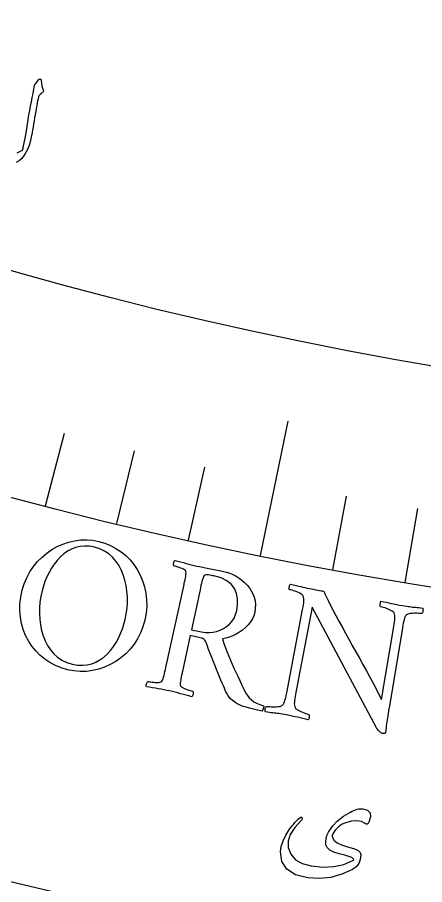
# Model space of a CAD drawing. Header units: millimetres. Extents: x -83 to 83, y -82 to 91.
# Drawn here: x -16.99 to -10.54, y -69.47 to -55.72 of the extents above; entities that cross this region are included whole.
import ezdxf

# ---------------------------------------------------------------- set-up
doc = ezdxf.new("R2010")
doc.units = ezdxf.units.MM
for name, color, linetype in [('CUT_OUTER', 1, 'Continuous'), ('ENGRAVE', 7, 'Continuous'), ('ENGRAVE_FINE', 8, 'Continuous'), ('TEXT', 5, 'Continuous')]:
    doc.layers.add(name, color=color, linetype=linetype)

msp = doc.modelspace()

# ---------------------------------------------------------------- linework, layer by layer
at = {"layer": 'CUT_OUTER'}
msp.add_arc((0, 0), 82.5, 179.648438, 0, dxfattribs=at)
at = {"layer": 'ENGRAVE'}
msp.add_lwpolyline([(-13.1389, -64.258), (-12.7026, -62.1241)], dxfattribs=at)
for radius in [80.85, 80.85, 78.6844, 74.6625, 74.6625, 71.4862, 65.5875, 65.5875, 62.1225]:
    msp.add_circle((0, 0), radius, dxfattribs=at)
at = {"layer": 'ENGRAVE_FINE'}
for points in [[(-16.5449, -63.4664), (-16.2453, -62.3168)], [(-15.4145, -63.7504), (-15.1353, -62.5957)], [(-14.279, -64.0143), (-14.0204, -62.8548)], [(-11.9945, -64.4814), (-11.7772, -63.3134)], [(-10.8462, -64.6845), (-10.6497, -63.5128)]]:
    msp.add_lwpolyline(points, dxfattribs=at)
at = {"layer": 'TEXT'}
msp.add_lwpolyline([(-16.9917, -57.8732), (-16.9064, -57.828), (-16.8986, -57.7964), (-16.8904, -57.7592), (-16.8816, -57.7164), (-16.8722, -57.6682), (-16.8624, -57.6142), (-16.8523, -57.5544), (-16.8417, -57.4888), (-16.8307, -57.4173), (-16.8186, -57.3438), (-16.8063, -57.2716), (-16.7939, -57.2006), (-16.7813, -57.1309), (-16.7686, -57.0624), (-16.7554, -56.9953), (-16.7419, -56.9295), (-16.7281, -56.865), (-16.7173, -56.8021), (-16.7149, -56.7953), (-16.712, -56.7891), (-16.7086, -56.7836), (-16.7046, -56.7787), (-16.6481, -56.7098), (-16.6434, -56.7053), (-16.6384, -56.7025), (-16.6328, -56.7016), (-16.6269, -56.7025), (-16.6215, -56.7051), (-16.6175, -56.7096), (-16.6151, -56.7158), (-16.614, -56.7237), (-16.6097, -56.7695), (-16.6026, -56.81), (-16.5927, -56.8453), (-16.5801, -56.8753), (-16.5768, -56.8857), (-16.578, -56.8963), (-16.5839, -56.9069), (-16.5943, -56.9177), (-16.6004, -56.9226), (-16.6062, -56.9274), (-16.6117, -56.9319), (-16.617, -56.9363), (-16.6219, -56.9405), (-16.6265, -56.9442), (-16.6307, -56.9476), (-16.6345, -56.9506), (-16.6412, -56.9562), (-16.6469, -56.9635), (-16.6517, -56.9725), (-16.6556, -56.9833), (-16.6625, -57.0148), (-16.6696, -57.0493), (-16.6768, -57.0868), (-16.6842, -57.1273), (-16.6919, -57.1707), (-16.6999, -57.2171), (-16.7082, -57.2664), (-16.717, -57.3186), (-16.7249, -57.3709), (-16.7328, -57.42), (-16.7405, -57.4658), (-16.7482, -57.5084), (-16.7556, -57.5479), (-16.7628, -57.5844), (-16.7697, -57.618), (-16.7764, -57.6486), (-16.7999, -57.7381), (-16.8317, -57.8202), (-16.8718, -57.8948), (-16.9202, -57.9618), (-16.9589, -57.9981), (-17.0109, -58.0269)], dxfattribs=at)
for points in [[(-15.6987, -64.0336), (-15.6034, -64.0618), (-15.5131, -64.0983), (-15.4279, -64.1433), (-15.3475, -64.1968), (-15.2731, -64.2578), (-15.2054, -64.3254), (-15.1446, -64.3996), (-15.0906, -64.4805), (-15.0442, -64.567), (-15.006, -64.6579), (-14.9762, -64.7534), (-14.9547, -64.8535), (-14.9427, -64.9571), (-14.9415, -65.0633), (-14.9511, -65.172), (-14.9715, -65.2834), (-15.0004, -65.387), (-15.0383, -65.4846), (-15.0852, -65.5763), (-15.1411, -65.662), (-15.2046, -65.7412), (-15.2742, -65.8132), (-15.3497, -65.8782), (-15.4313, -65.936), (-15.5176, -65.9856), (-15.6075, -66.0263), (-15.7009, -66.0578), (-15.7978, -66.0803), (-15.8968, -66.0929), (-15.9963, -66.0948), (-16.0965, -66.0861), (-16.1971, -66.0667), (-16.294, -66.038), (-16.3861, -66.0005), (-16.4733, -65.9543), (-16.5555, -65.8995), (-16.6315, -65.8369), (-16.6999, -65.7678), (-16.7608, -65.6922), (-16.8142, -65.61), (-16.8593, -65.5224), (-16.8956, -65.4305), (-16.923, -65.3342), (-16.9417, -65.2337), (-16.9505, -65.1301), (-16.9485, -65.0245), (-16.9358, -64.9171), (-16.9123, -64.8077), (-16.8804, -64.705), (-16.84, -64.6081), (-16.791, -64.5172), (-16.7335, -64.4321), (-16.669, -64.3537), (-16.5992, -64.2825), (-16.5238, -64.2186), (-16.4431, -64.162), (-16.358, -64.1135), (-16.2698, -64.0739), (-16.1783, -64.0431), (-16.0836, -64.0212), (-15.9874, -64.0089), (-15.8911, -64.0069), (-15.7949, -64.0151), (-15.6987, -64.0336)], [(-15.7657, -64.1247), (-15.8467, -64.1098), (-15.924, -64.1056), (-15.9977, -64.1123), (-16.0677, -64.1297), (-16.1339, -64.1563), (-16.1962, -64.1901), (-16.2546, -64.2312), (-16.3092, -64.2795), (-16.3597, -64.3338), (-16.4064, -64.3929), (-16.449, -64.4565), (-16.4876, -64.5249), (-16.5221, -64.5962), (-16.5523, -64.6686), (-16.5781, -64.742), (-16.5995, -64.8167), (-16.6189, -64.9047), (-16.6323, -64.9942), (-16.6398, -65.0849), (-16.6412, -65.177), (-16.6363, -65.2685), (-16.6248, -65.3577), (-16.6066, -65.4444), (-16.5819, -65.5287), (-16.5502, -65.6088), (-16.5114, -65.6832), (-16.4655, -65.7517), (-16.4125, -65.8145), (-16.352, -65.8695), (-16.2835, -65.915), (-16.207, -65.951), (-16.1226, -65.9774), (-16.0393, -65.9927), (-15.9599, -65.9969), (-15.8845, -65.9902), (-15.813, -65.9725), (-15.7455, -65.9454), (-15.6819, -65.9106), (-15.6224, -65.8681), (-15.5668, -65.8179), (-15.5155, -65.7615), (-15.4686, -65.7007), (-15.4263, -65.6353), (-15.3884, -65.5654), (-15.355, -65.4929), (-15.3262, -65.4194), (-15.3018, -65.3451), (-15.2819, -65.27), (-15.2643, -65.1816), (-15.2527, -65.0922), (-15.2472, -65.0019), (-15.2476, -64.9105), (-15.2542, -64.8199), (-15.2674, -64.7318), (-15.2871, -64.6462), (-15.3133, -64.5631), (-15.346, -64.4842), (-15.3852, -64.4113), (-15.4309, -64.3442), (-15.4832, -64.2831), (-15.5424, -64.2296), (-15.6093, -64.1854), (-15.6837, -64.1505), (-15.7657, -64.1247)], [(-13.7255, -64.508), (-13.6756, -64.5208), (-13.6257, -64.5381), (-13.576, -64.5596), (-13.5265, -64.5856), (-13.4784, -64.6155), (-13.4331, -64.6488), (-13.3907, -64.6855), (-13.3511, -64.7256), (-13.3156, -64.769), (-13.2852, -64.8155), (-13.2599, -64.8652), (-13.2399, -64.9181), (-13.2262, -64.9739), (-13.2202, -65.0324), (-13.2219, -65.0936), (-13.2313, -65.1574), (-13.246, -65.2106), (-13.268, -65.2614), (-13.2973, -65.31), (-13.334, -65.3563), (-13.3762, -65.3994), (-13.4221, -65.4385), (-13.4716, -65.4736), (-13.5247, -65.5046), (-13.5796, -65.5309), (-13.6343, -65.5515), (-13.689, -65.5664), (-13.7434, -65.5756), (-13.7174, -65.6492), (-13.6915, -65.7199), (-13.6657, -65.7877), (-13.6401, -65.8527), (-13.6141, -65.9162), (-13.5872, -65.9796), (-13.5594, -66.043), (-13.5308, -66.1064), (-13.5007, -66.1714), (-13.4689, -66.2398), (-13.4353, -66.3116), (-13.3997, -66.3867), (-13.3745, -66.4342), (-13.3468, -66.4765), (-13.3165, -66.5137), (-13.2838, -66.5456), (-13.2464, -66.5735), (-13.202, -66.5982), (-13.1507, -66.6199), (-13.0925, -66.6384), (-13.0889, -66.647), (-13.0882, -66.6578), (-13.0903, -66.6709), (-13.0954, -66.6863), (-13.1013, -66.701), (-13.1062, -66.7124), (-13.11, -66.7203), (-13.1127, -66.7248), (-13.1861, -66.7096), (-13.2528, -66.6943), (-13.3128, -66.6788), (-13.3659, -66.6632), (-13.4123, -66.648), (-13.4516, -66.6335), (-13.484, -66.6198), (-13.5093, -66.6069), (-13.5251, -66.5963), (-13.5437, -66.5833), (-13.565, -66.568), (-13.589, -66.5502), (-13.6137, -66.5287), (-13.637, -66.502), (-13.6587, -66.4702), (-13.679, -66.4332), (-13.6871, -66.4156), (-13.698, -66.3913), (-13.7115, -66.3604), (-13.7277, -66.3229), (-13.746, -66.2799), (-13.7658, -66.2325), (-13.7871, -66.1808), (-13.8099, -66.1247), (-13.8337, -66.0654), (-13.8583, -66.0041), (-13.8837, -65.9408), (-13.9097, -65.8756), (-13.9358, -65.8097), (-13.9611, -65.7445), (-13.9858, -65.6801), (-14.0097, -65.6164), (-14.0212, -65.5969), (-14.0392, -65.5809), (-14.0635, -65.5684), (-14.0942, -65.5594), (-14.2512, -65.5255), (-14.3737, -66.0887), (-14.3747, -66.0933), (-14.3757, -66.098), (-14.3767, -66.1026), (-14.3777, -66.1072), (-14.3788, -66.1119), (-14.3798, -66.1165), (-14.3808, -66.1212), (-14.3818, -66.1258), (-14.3879, -66.1545), (-14.3936, -66.182), (-14.3988, -66.2081), (-14.4035, -66.2329), (-14.4072, -66.2561), (-14.4095, -66.2774), (-14.4103, -66.2967), (-14.4097, -66.3142), (-14.4059, -66.3229), (-14.3973, -66.3323), (-14.384, -66.3423), (-14.3659, -66.3529), (-14.3449, -66.3634), (-14.3229, -66.3731), (-14.3, -66.382), (-14.276, -66.3901), (-14.2534, -66.397), (-14.2346, -66.4026), (-14.2196, -66.4067), (-14.2084, -66.4094), (-14.2057, -66.4177), (-14.2046, -66.4281), (-14.2049, -66.4405), (-14.2067, -66.4551), (-14.2099, -66.4694), (-14.2143, -66.481), (-14.22, -66.4899), (-14.2269, -66.4961), (-14.2726, -66.4832), (-14.3174, -66.4706), (-14.3613, -66.4585), (-14.4042, -66.4466), (-14.4469, -66.4352), (-14.4904, -66.4242), (-14.5346, -66.4137), (-14.5795, -66.4035), (-14.6234, -66.3942), (-14.6679, -66.3853), (-14.7128, -66.3768), (-14.7583, -66.3689), (-14.8043, -66.3612), (-14.8506, -66.3536), (-14.8974, -66.346), (-14.9447, -66.3385), (-14.9484, -66.33), (-14.9498, -66.3195), (-14.9489, -66.3071), (-14.9458, -66.2928), (-14.9413, -66.2788), (-14.9364, -66.2673), (-14.931, -66.2584), (-14.9252, -66.252), (-14.9138, -66.2543), (-14.8985, -66.2568), (-14.8791, -66.2597), (-14.8556, -66.2628), (-14.8304, -66.2655), (-14.8055, -66.2671), (-14.781, -66.2676), (-14.7569, -66.267), (-14.7355, -66.2651), (-14.7193, -66.2616), (-14.7083, -66.2565), (-14.7025, -66.2499), (-14.6925, -66.2312), (-14.6833, -66.2095), (-14.6749, -66.1849), (-14.6672, -66.1572), (-14.6599, -66.1274), (-14.6525, -66.0964), (-14.645, -66.0641), (-14.6375, -66.0307), (-14.3548, -64.7407), (-14.3474, -64.7072), (-14.3405, -64.6746), (-14.334, -64.6429), (-14.3278, -64.6121), (-14.3229, -64.5831), (-14.3199, -64.5567), (-14.3189, -64.5329), (-14.3199, -64.5117), (-14.322, -64.5021), (-14.3295, -64.4925), (-14.3424, -64.483), (-14.3607, -64.4734), (-14.3818, -64.4641), (-14.4035, -64.4553), (-14.4257, -64.447), (-14.4484, -64.4392), (-14.4696, -64.4323), (-14.4874, -64.4268), (-14.5016, -64.4227), (-14.5125, -64.4199), (-14.5149, -64.4117), (-14.5158, -64.4013), (-14.5153, -64.3889), (-14.5133, -64.3743), (-14.51, -64.36), (-14.5055, -64.3485), (-14.4998, -64.3396), (-14.493, -64.3334), (-14.4483, -64.3452), (-14.4042, -64.357), (-14.3607, -64.3689), (-14.3178, -64.3808), (-14.2752, -64.3923), (-14.2327, -64.4033), (-14.1903, -64.4135), (-14.1479, -64.4232), (-14.1031, -64.4328), (-14.0565, -64.4424), (-14.0081, -64.4519), (-13.9579, -64.4614), (-13.9051, -64.4713), (-13.8488, -64.4825), (-13.7889, -64.4947), (-13.7255, -64.508)], [(-13.5156, -65.1281), (-13.5025, -65.032), (-13.5044, -64.9421), (-13.5212, -64.8583), (-13.553, -64.7807), (-13.6027, -64.7122), (-13.6732, -64.6559), (-13.7647, -64.6116), (-13.8771, -64.5792), (-13.8926, -64.5761), (-13.9118, -64.5726), (-13.9346, -64.5687), (-13.9612, -64.5643), (-13.9869, -64.5616), (-14.0072, -64.5625), (-14.0222, -64.5669), (-14.0318, -64.575), (-14.0407, -64.5901), (-14.0494, -64.6104), (-14.0578, -64.6358), (-14.066, -64.6664), (-14.0739, -64.6996), (-14.0817, -64.733), (-14.0893, -64.7667), (-14.0968, -64.8007), (-14.231, -65.4326), (-14.0711, -65.4672), (-14.0126, -65.4762), (-13.954, -65.4781), (-13.8953, -65.4729), (-13.8366, -65.4605), (-13.7796, -65.4414), (-13.7264, -65.4158), (-13.6769, -65.3837), (-13.631, -65.3451), (-13.5909, -65.3002), (-13.5582, -65.2491), (-13.5331, -65.1917), (-13.5156, -65.1281)], [(-12.3641, -64.7795), (-12.3308, -64.7858), (-12.2979, -64.7921), (-12.2654, -64.7983), (-12.2332, -64.8043), (-12.2033, -64.8098), (-12.1775, -64.814), (-12.1558, -64.8171), (-12.1382, -64.819), (-12.1193, -64.8634), (-12.0949, -64.9165), (-12.065, -64.9782), (-12.0294, -65.0486), (-11.9893, -65.126), (-11.9458, -65.2085), (-11.8986, -65.2963), (-11.8479, -65.3893), (-11.7949, -65.4857), (-11.7408, -65.5836), (-11.6855, -65.683), (-11.6292, -65.784), (-11.5727, -65.8853), (-11.517, -65.9857), (-11.4622, -66.0854), (-11.4083, -66.1842), (-11.3567, -66.2801), (-11.3089, -66.3711), (-11.2649, -66.4572), (-11.2248, -66.5383), (-11.0299, -65.3829), (-11.0236, -65.3444), (-11.0184, -65.3102), (-11.0144, -65.2802), (-11.0114, -65.2544), (-11.0104, -65.231), (-11.0123, -65.2084), (-11.0171, -65.1866), (-11.0247, -65.1654), (-11.0303, -65.1565), (-11.0405, -65.1471), (-11.0553, -65.137), (-11.0748, -65.1264), (-11.0969, -65.1158), (-11.1197, -65.1059), (-11.1432, -65.0966), (-11.1674, -65.0881), (-11.1904, -65.0806), (-11.2104, -65.0747), (-11.2272, -65.0702), (-11.241, -65.0674), (-11.2447, -65.0578), (-11.2465, -65.0467), (-11.2462, -65.0342), (-11.2439, -65.0203), (-11.2406, -65.0067), (-11.2376, -64.9952), (-11.2347, -64.986), (-11.232, -64.9789), (-11.1887, -64.9881), (-11.1467, -64.9972), (-11.1061, -65.0063), (-11.0669, -65.0153), (-11.027, -65.0242), (-10.9846, -65.0328), (-10.9396, -65.0413), (-10.892, -65.0496), (-10.8584, -65.0551), (-10.8281, -65.0599), (-10.801, -65.0639), (-10.7771, -65.0672), (-10.7546, -65.07), (-10.7317, -65.0727), (-10.7083, -65.0752), (-10.6846, -65.0776), (-10.6594, -65.0801), (-10.6317, -65.083), (-10.6016, -65.0864), (-10.5689, -65.0901), (-10.5672, -65.0976), (-10.5661, -65.1066), (-10.5656, -65.1171), (-10.5658, -65.1291), (-10.5673, -65.1417), (-10.5706, -65.154), (-10.5759, -65.1659), (-10.5831, -65.1776), (-10.5946, -65.1761), (-10.6105, -65.1747), (-10.6311, -65.1734), (-10.6561, -65.1721), (-10.6832, -65.1714), (-10.7099, -65.1717), (-10.7362, -65.1731), (-10.762, -65.1756), (-10.7854, -65.1792), (-10.8044, -65.1842), (-10.8188, -65.1906), (-10.8287, -65.1982), (-10.8412, -65.2144), (-10.8517, -65.2321), (-10.86, -65.2514), (-10.8662, -65.2723), (-10.8717, -65.2966), (-10.8776, -65.3266), (-10.8841, -65.362), (-10.8911, -65.403), (-11.0977, -66.6432), (-11.1047, -66.6855), (-11.1113, -66.7252), (-11.1175, -66.7621), (-11.1231, -66.7962), (-11.1285, -66.8288), (-11.1335, -66.8607), (-11.1382, -66.8921), (-11.1426, -66.923), (-11.147, -66.9549), (-11.1517, -66.9893), (-11.1565, -67.0263), (-11.1616, -67.0659), (-11.1649, -67.0712), (-11.1696, -67.075), (-11.1756, -67.0774), (-11.1831, -67.0784), (-11.1906, -67.0786), (-11.1969, -67.0785), (-11.2019, -67.0783), (-11.2057, -67.0778), (-11.2129, -67.0756), (-11.222, -67.0711), (-11.2329, -67.0643), (-11.2456, -67.0551), (-11.2593, -67.0432), (-11.273, -67.028), (-11.2868, -67.0096), (-11.3007, -66.988), (-12.3222, -65.0744), (-12.5838, -66.4559), (-12.5907, -66.4942), (-12.5962, -66.5281), (-12.6003, -66.5577), (-12.6029, -66.5829), (-12.6037, -66.6056), (-12.6021, -66.6277), (-12.5982, -66.6493), (-12.5919, -66.6703), (-12.5864, -66.6793), (-12.5764, -66.689), (-12.5618, -66.6993), (-12.5427, -66.7102), (-12.5208, -66.7213), (-12.4981, -66.7319), (-12.4744, -66.7421), (-12.4498, -66.7518), (-12.4264, -66.7604), (-12.4061, -66.7672), (-12.3888, -66.7722), (-12.3747, -66.7754), (-12.3708, -66.785), (-12.3688, -66.7959), (-12.3686, -66.808), (-12.3702, -66.8213), (-12.3731, -66.8345), (-12.3764, -66.846), (-12.3803, -66.8557), (-12.3846, -66.8638), (-12.4288, -66.8525), (-12.4715, -66.8416), (-12.5126, -66.8312), (-12.5522, -66.8212), (-12.5924, -66.8116), (-12.6355, -66.8019), (-12.6814, -66.7923), (-12.7302, -66.7827), (-12.7635, -66.7766), (-12.7943, -66.7713), (-12.8226, -66.7669), (-12.8484, -66.7633), (-12.8728, -66.7602), (-12.8969, -66.7572), (-12.9205, -66.7542), (-12.9437, -66.7513), (-12.9684, -66.7482), (-12.9965, -66.7443), (-13.0278, -66.7398), (-13.0625, -66.7346), (-13.0641, -66.7271), (-13.065, -66.718), (-13.0652, -66.7075), (-13.0646, -66.6955), (-13.0628, -66.683), (-13.059, -66.6708), (-13.0532, -66.659), (-13.0455, -66.6476), (-13.0339, -66.6494), (-13.0177, -66.651), (-12.9971, -66.6525), (-12.972, -66.6539), (-12.9446, -66.6548), (-12.9173, -66.6548), (-12.89, -66.6541), (-12.8628, -66.6525), (-12.8382, -66.6497), (-12.8188, -66.6452), (-12.8046, -66.6392), (-12.7955, -66.6316), (-12.7822, -66.6159), (-12.7709, -66.5988), (-12.7616, -66.5803), (-12.7543, -66.5605), (-12.7477, -66.5371), (-12.7406, -66.5079), (-12.733, -66.473), (-12.7249, -66.4323), (-12.4722, -65.1135), (-12.4647, -65.0726), (-12.4588, -65.0371), (-12.4545, -65.0069), (-12.4518, -64.982), (-12.4511, -64.9602), (-12.4527, -64.9391), (-12.4566, -64.9188), (-12.4628, -64.8992), (-12.4682, -64.8888), (-12.4789, -64.878), (-12.4948, -64.8668), (-12.516, -64.8552), (-12.54, -64.8438), (-12.5643, -64.8333), (-12.589, -64.8238), (-12.6141, -64.8152), (-12.6374, -64.8078), (-12.6566, -64.802), (-12.6718, -64.7979), (-12.6829, -64.7953), (-12.6856, -64.7818), (-12.6864, -64.7688), (-12.6853, -64.7561), (-12.6823, -64.7438), (-12.6783, -64.7324), (-12.6743, -64.7228), (-12.6701, -64.7147), (-12.6659, -64.7083), (-12.617, -64.7195), (-12.5731, -64.73), (-12.5341, -64.7397), (-12.5001, -64.7485), (-12.468, -64.7569), (-12.4346, -64.7648), (-12.4, -64.7723), (-12.3641, -64.7795)], [(-11.4801, -68.507), (-11.5416, -68.4742), (-11.6142, -68.461), (-11.6979, -68.4674), (-11.7929, -68.4934), (-11.8554, -68.5229), (-11.91, -68.5615), (-11.9566, -68.6093), (-11.9953, -68.6662), (-12.0002, -68.6781), (-12.0027, -68.6909), (-12.0028, -68.7047), (-12.0004, -68.7194), (-11.9758, -68.7682), (-11.9276, -68.8101), (-11.8558, -68.8451), (-11.7602, -68.8732), (-11.6657, -68.8998), (-11.5989, -68.9302), (-11.5599, -68.9644), (-11.5485, -69.0025), (-11.559, -69.0766), (-11.5846, -69.1398), (-11.6254, -69.1922), (-11.6814, -69.2337), (-11.8505, -69.3106), (-12.0253, -69.3583), (-12.2055, -69.3769), (-12.3911, -69.3663), (-12.587, -69.3169), (-12.7244, -69.2309), (-12.8033, -69.1085), (-12.8238, -68.9499), (-12.8113, -68.8673), (-12.7828, -68.7804), (-12.7385, -68.6891), (-12.6782, -68.5934), (-12.6586, -68.5674), (-12.6388, -68.5424), (-12.6188, -68.5184), (-12.5987, -68.4956), (-12.5782, -68.4737), (-12.5572, -68.4527), (-12.5358, -68.4325), (-12.5138, -68.4132), (-12.5026, -68.4057), (-12.4933, -68.4034), (-12.4861, -68.4066), (-12.4809, -68.4151), (-12.4789, -68.4248), (-12.4797, -68.434), (-12.4832, -68.4428), (-12.4895, -68.451), (-12.5969, -68.5694), (-12.6682, -68.6807), (-12.7034, -68.7852), (-12.7023, -68.8828), (-12.661, -68.993), (-12.5863, -69.0791), (-12.4781, -69.1409), (-12.3365, -69.1782), (-12.1498, -69.1963), (-11.9774, -69.1878), (-11.8195, -69.1527), (-11.6762, -69.0912), (-11.6673, -69.0854), (-11.6631, -69.0788), (-11.6639, -69.0714), (-11.6694, -69.0632), (-11.6945, -69.0455), (-11.7399, -69.0263), (-11.8057, -69.0057), (-11.8919, -68.9837), (-11.9789, -68.9574), (-12.0431, -68.9252), (-12.0846, -68.887), (-12.1034, -68.8429), (-12.1071, -68.7942), (-12.1018, -68.7448), (-12.0875, -68.6947), (-12.0642, -68.6438), (-12.0008, -68.5468), (-11.9216, -68.4612), (-11.8267, -68.3868), (-11.716, -68.3236), (-11.6871, -68.3091), (-11.6593, -68.2969), (-11.6327, -68.2872), (-11.6073, -68.2798), (-11.5831, -68.2747), (-11.5604, -68.2716), (-11.5391, -68.2707), (-11.5191, -68.2719), (-11.4438, -68.2919), (-11.4025, -68.3335), (-11.3952, -68.3967), (-11.422, -68.4814), (-11.4352, -68.5032), (-11.4493, -68.5148), (-11.4643, -68.516), (-11.4801, -68.507)]]:
    msp.add_lwpolyline(points, close=True, dxfattribs=at)

doc.saveas('drawing.dxf')
